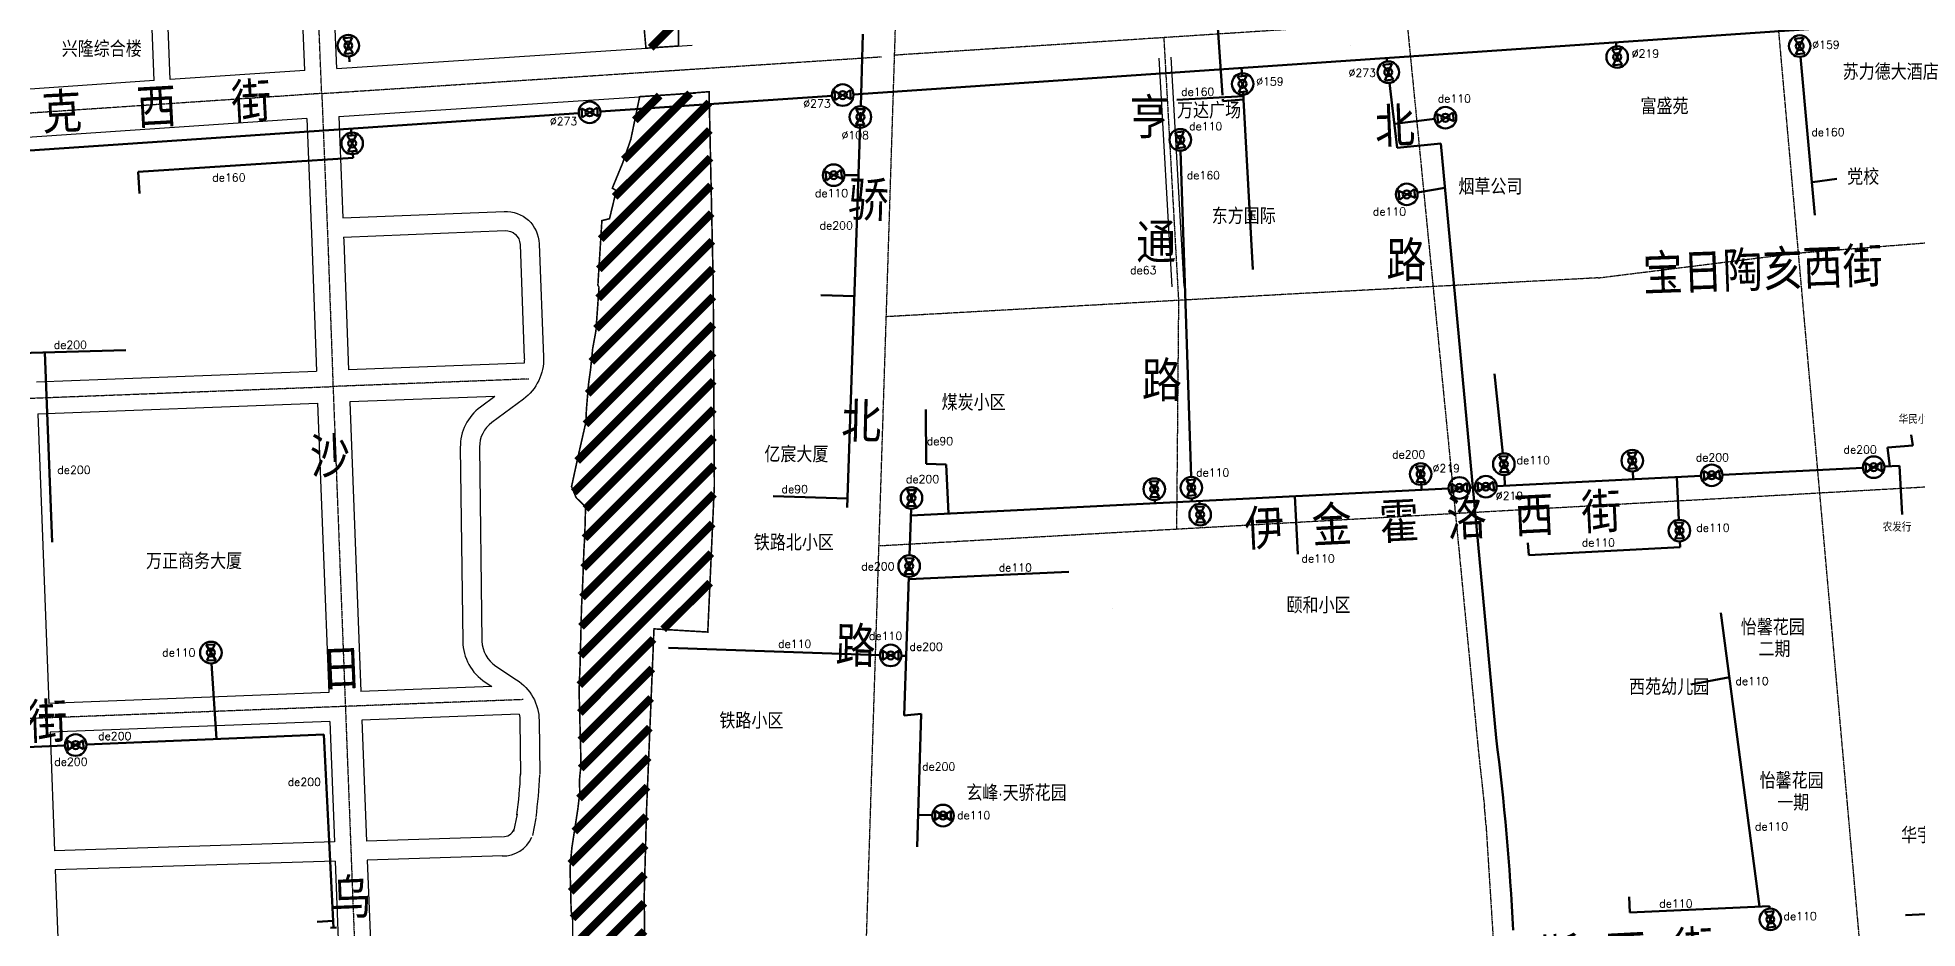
# Model space of a CAD drawing. Header units: millimetres. Extents: x 429861 to 37403537, y 4398138 to 8816131.
# Drawn here: x 436857 to 439206, y 4405225 to 4406338 of the extents above; entities that cross this region are included whole.
import ezdxf

# ---------------------------------------------------------------- set-up
doc = ezdxf.new("R2010")
doc.units = ezdxf.units.MM
doc.linetypes.add('CENTER', pattern=[2, 1.25, -0.25, 0.25, -0.25])
for name, color, linetype in [('中心线', 55, 'CENTER'), ('路名', 21, 'Continuous'), ('路网', 253, 'Continuous')]:
    doc.layers.add(name, color=color, linetype=linetype)
for name, color, linetype, lineweight in [('燃气周边建筑', 211, 'Continuous', 30), ('燃气标注(管)', 111, 'Continuous', 30), ('燃气标注(阀)', 2, 'Continuous', 30), ('燃气管(PE)', 5, 'Continuous', 100), ('燃气管(钢)', 1, 'Continuous', 100), ('燃气阀门(PE)', 6, 'Continuous', 50), ('燃气阀门(钢)', 3, 'Continuous', 50)]:
    doc.layers.add(name, color=color, linetype=linetype, lineweight=lineweight)
doc.styles.add('HZ', font='rs.shx', dxfattribs={"width": 0.8, "bigfont": 'hztxt.shx'})

# ---------------------------------------------------------------- blocks, each defined once
blk = doc.blocks.new('阀门钢')
at = {"layer": '燃气阀门(钢)'}
for p, q in [((-4.9, -2.8), (-4.9, 2.8)), ((-4.9, -2.8), (4.9, 2.8)), ((-4.9, 2.8), (4.9, -2.8)), ((4.9, 2.8), (4.9, -2.8))]:
    blk.add_line(p, q, dxfattribs=at)
for radius in [6.74, 2.47]:
    blk.add_circle((0, 0), radius, dxfattribs=at)
blk = doc.blocks.new('阀门PE')
at = {"layer": '燃气阀门(PE)'}
for p, q in [((-4.9, -2.8), (-4.9, 2.8)), ((-4.9, -2.8), (4.9, 2.8)), ((-4.9, 2.8), (4.9, -2.8)), ((4.9, 2.8), (4.9, -2.8))]:
    blk.add_line(p, q, dxfattribs=at)
for radius in [6.74, 2.47]:
    blk.add_circle((0, 0), radius, dxfattribs=at)

msp = doc.modelspace()

# ---------------------------------------------------------------- linework, layer by layer
at = {"color": 5, "lineweight": 100}
for p, q in [((437246.2, 4406314.6), (437246.7, 4406307.7)), ((437865.2, 4406166.2), (437882.7, 4406166.2)), ((439074.6, 4406157.3), (439105.1, 4406161.7)), ((439200.1, 4405828.6), (439197.7, 4405841.6)), ((439168.4, 4405826.1), (439200.1, 4405828.6)), ((439171.2, 4405802.2), (439168.4, 4405826.1)), ((437080.6, 4405461.7), (437074.3, 4405556.2)), ((438971.2, 4405539.1), (438922.4, 4405529.6))]:
    msp.add_line(p, q, dxfattribs=at)
at = {"color": 5, "lineweight": 70}
for p, q in [((438298.4, 4405789.1), (438285.1, 4406197)), ((437195.5, 4406184.3), (437195.5, 4406184.3))]:
    msp.add_line(p, q, dxfattribs=at)
at = {"layer": '中心线'}
for p, q in [((437212.1, 4406268.3), (437187.6, 4406864.6)), ((437916.6, 4405963.3), (437936.8, 4406599.9)), ((439028.8, 4406388), (437927.8, 4406316.1)), ((439057.1, 4406069), (439028.8, 4406388)), ((438567.9, 4406357.9), (438600.5, 4406027)), ((438264.1, 4406338), (438282.5, 4406009.7)), ((437633.1, 4406295.9), (437911.4, 4406314.2)), ((437212.1, 4406268.3), (437676.9, 4406298.8)), ((437212.1, 4406268.3), (436412.9, 4406214.3)), ((437212.1, 4406268.3), (437219.7, 4406083.2)), ((437219.7, 4406083.2), (437226.2, 4405902.1)), ((438807, 4406037.9), (439057.1, 4406069)), ((439057.1, 4406069), (439242.8, 4406083.8)), ((439083.7, 4405769.3), (439057.1, 4406069)), ((438807, 4406037.9), (438430.6, 4406018)), ((438600.5, 4406027), (438628.4, 4405743.7)), ((438430.6, 4406018), (437917.3, 4405989.3)), ((438282.5, 4406009.7), (438280, 4405724.1)), ((437908.3, 4405703.2), (437916.6, 4405963.3)), ((437470.7, 4405911.5), (437226.2, 4405902.1)), ((436826.5, 4405886.7), (437226.2, 4405902.1)), ((437226.2, 4405902.1), (437241.6, 4405502.4)), ((437908.3, 4405703.2), (439083.7, 4405769.3)), ((439083.7, 4405769.3), (439243, 4405778.3)), ((439098.5, 4405603.3), (439083.7, 4405769.3)), ((438628.4, 4405743.7), (438657.2, 4405446)), ((437890.5, 4405142.9), (437908.3, 4405703.2)), ((439133.7, 4405206.8), (439098.5, 4405603.3)), ((437463.7, 4405510.9), (436841.9, 4405487)), ((437241.6, 4405502.4), (437248.6, 4405320.5)), ((438657.2, 4405446), (438657.2, 4405446)), ((438657.2, 4405446), (438664.7, 4405377.7)), ((438666.6, 4405354.8), (438677.4, 4405183.6)), ((437248.6, 4405320.5), (437256.6, 4405112.3))]:
    msp.add_line(p, q, dxfattribs=at)
msp.add_arc((438167.6, 4405323.5), 500, 3.5965, 6.2339, dxfattribs=at)
at = {"layer": '燃气管(PE)'}
for p, q in [((438330.1, 4406374), (438337.5, 4406266)), ((439059.8, 4406314.1), (439077.4, 4406116.4)), ((438363.6, 4406265), (438280.4, 4406260.3)), ((438337.8, 4406261.3), (438338, 4406258.8)), ((438363.9, 4406260.6), (438338, 4406258.8)), ((438363.9, 4406260.6), (438363.2, 4406270.4)), ((438375.3, 4406048.2), (438363.9, 4406260.6)), ((438602.6, 4406236.4), (438552.2, 4406230.4)), ((437884.8, 4406229.1), (437868.7, 4405751)), ((437251.3, 4406188), (436982.6, 4406170.3)), ((437250.7, 4406196.1), (437251.3, 4406188)), ((436982.6, 4406170.3), (436984.3, 4406143.4)), ((438615.4, 4406150.3), (438581, 4406144.4)), ((437835.7, 4406016.3), (437877.6, 4406015.1)), ((436741.7, 4405941.1), (436967.4, 4405947.6)), ((436866.2, 4405944.7), (436875.3, 4405707.6)), ((438687.5, 4405818.5), (438677.1, 4405917.8)), ((437967.3, 4405805.4), (437967, 4405873.6)), ((437992.3, 4405804.6), (437967.3, 4405805.4)), ((437992.3, 4405804.6), (437995.3, 4405743.4)), ((438679.9, 4405777.7), (438935.3, 4405790.5)), ((438689.6, 4405791.6), (438690.3, 4405778.2)), ((438850.1, 4405796), (438850.6, 4405786.3)), ((438907.6, 4405735.6), (438904.9, 4405789)), ((438962.2, 4405791.8), (439137.5, 4405800.6)), ((439164.4, 4405802), (439183.1, 4405802.9)), ((439183.1, 4405802.9), (439186.6, 4405742)), ((437775.9, 4405765.3), (437869, 4405762.1)), ((437948.2, 4405741.1), (438620, 4405774.7)), ((438431.5, 4405692.5), (438427.8, 4405765.1)), ((438585.5, 4405782.9), (438586, 4405773)), ((437948.6, 4405749.3), (437946.5, 4405691.3)), ((438252.9, 4405760.5), (438253.1, 4405756.3)), ((438299.2, 4405762.2), (438299.3, 4405758.7)), ((438308.9, 4405755.6), (438308.7, 4405759.1)), ((438720, 4405691.5), (438718.9, 4405706.7)), ((438720, 4405691.5), (438909.3, 4405701.4)), ((438909.3, 4405701.4), (438908.9, 4405708.7)), ((437945.5, 4405661.4), (438145.3, 4405670.5)), ((437945.6, 4405664.3), (437939.8, 4405491)), ((439008.5, 4405252.4), (438960.1, 4405619.3)), ((437645.3, 4405575.4), (437909.4, 4405566.6)), ((437936.3, 4405565.7), (437942.3, 4405565.5)), ((437939.8, 4405491), (437960.9, 4405493)), ((437960.9, 4405493), (437956.1, 4405327.1)), ((437214.6, 4405467.4), (436918.1, 4405454.7)), ((437214.6, 4405467.4), (437226.8, 4405225.9)), ((436891.1, 4405453.5), (436801.6, 4405449.7)), ((437974.8, 4405366.4), (437957.3, 4405366.9)), ((438846.5, 4405244.8), (438845.6, 4405264.5)), ((439020.7, 4405253), (438846.5, 4405244.8)), ((439020.7, 4405253), (439020.9, 4405249.7)), ((439190.7, 4405241.6), (439757.9, 4405267.9)), ((437206.2, 4405233.2), (437226.4, 4405234.3)), ((437223.1, 4405225.7), (437230.6, 4405226.1))]:
    msp.add_line(p, q, dxfattribs=at)
at = {"layer": '燃气管(钢)'}
for p, q in [((440321, 4406433.9), (437876.5, 4406267.2)), ((437888.3, 4406342.2), (437885.5, 4406252.4)), ((438829.9, 4406323.7), (438829.3, 4406332.2)), ((438542.5, 4406312.6), (438543, 4406308.3)), ((438361.9, 4406290), (438361.2, 4406300.3)), ((438546.2, 4406281.5), (438555.8, 4406200.5)), ((437849.6, 4406265.4), (437560.2, 4406245.6)), ((437533.3, 4406243.8), (436773.9, 4406192)), ((437249.4, 4406215.7), (437248.8, 4406224.4)), ((438555.8, 4406200.5), (438610.4, 4406205.8)), ((438610.4, 4406205.8), (438679.3, 4405463.2)), ((438646.9, 4405776.1), (438653, 4405776.4))]:
    msp.add_line(p, q, dxfattribs=at)
msp.add_arc((435580, 4405067.7), 3124.5, 2.8476, 7.2725, dxfattribs=at)
at = {"layer": '路网', "ltscale": 2}
for p, q in [((437190.9, 4406297), (437186.5, 4406404.5)), ((437230.8, 4406299.6), (437226.2, 4406411.6)), ((438258.1, 4406312.6), (438274, 4406026.7)), ((438273, 4406313.6), (438289, 4406027.6)), ((437456.2, 4405367.7), (437451.7, 4405346.1)), ((437479.7, 4405362.9), (437475.2, 4405341.3)), ((437228.1, 4405333), (436878.3, 4405322)), ((437437.4, 4405339.5), (437268.1, 4405334.2)), ((437229, 4405309), (436879.2, 4405298.1)), ((437438.2, 4405315.6), (437269, 4405310.3))]:
    msp.add_line(p, q, dxfattribs=at)
at = {"layer": '路网', "const_width": 2, "elevation": 1455.2, "flags": 128}
for points in [[(437657.9, 4406400.8), (437657.9, 4406327.6), (437631.2, 4406325.8)], [(437631.2, 4406325.8), (437617.2, 4406324.9), (437617, 4406326.4), (437613.9, 4406360.9)]]:
    msp.add_lwpolyline(points, dxfattribs=at)
at = {"layer": '路网', "ltscale": 2}
for points in [[(437002.8, 4406284.3), (436998.7, 4406392.6)], [(437022.8, 4406285.6), (437018.6, 4406393.9)], [(437230.8, 4406299.6), (437675, 4406328.7)], [(437002.8, 4406284.3), (436841.6, 4406273.3)], [(437190.9, 4406297), (437022.8, 4406285.6)], [(437233.3, 4406239.7), (437678.9, 4406268.8)], [(437193.3, 4406237), (436843.9, 4406213.4)], [(437193.3, 4406237), (437199.7, 4406082.4), (437205.5, 4405921.3)], [(437233.3, 4406239.7), (437238.5, 4406112.9)], [(437239.4, 4406088.9), (437239.6, 4406084), (437245.5, 4405922.8)], [(437464.9, 4405931.3), (437245.5, 4405922.8)], [(436855.7, 4405907.8), (437205.5, 4405921.3)], [(436857.3, 4405867.8), (437207, 4405881.3)], [(437207, 4405881.3), (437220.9, 4405519.6)], [(437428.3, 4405889.8), (437247, 4405882.9)], [(437247, 4405882.9), (437260.9, 4405521.1)], [(436857.3, 4405867.8), (436871.2, 4405506.1)], [(437220.9, 4405519.6), (436871.2, 4405506.1)], [(437424.5, 4405527.4), (437260.9, 4405521.1)], [(437222.3, 4405483.6), (436872.6, 4405470.1)], [(437222.3, 4405483.6), (437228.1, 4405333)], [(437458.6, 4405492.7), (437262.3, 4405485.2)], [(437262.3, 4405485.2), (437268.1, 4405334.2)], [(436872.6, 4405470.1), (436878.3, 4405322)], [(436879.2, 4405298.1), (436885.7, 4405128)], [(437229, 4405309), (437235.3, 4405145.6)], [(437269, 4405310.3), (437275.3, 4405147.7)]]:
    msp.add_lwpolyline(points, dxfattribs=at)
at = {"layer": '路网', "flags": 128}
for points, const_width in [([(437623, 4406325.3), (437657.9, 4406360.2)], 10), ([(437656.3, 4406267.4), (437609.2, 4406264.3), (437609.2, 4406263.8), (437598.2, 4406210.8), (437587.8, 4406180.8), (437575.1, 4406150), (437580.1, 4406146.9), (437571.6, 4406111.8), (437562.1, 4406109.4), (437557.1, 4406028.8), (437558.5, 4406026), (437554.7, 4405972.5), (437553.8, 4405966.9), (437550.6, 4405949.7), (437548, 4405923.9), (437545.4, 4405905.2), (437545.4, 4405905.2), (437542.8, 4405874), (437542, 4405857.1), (437532.1, 4405813.6), (437524.2, 4405777.1), (437524.2, 4405777.1), (437524.2, 4405777.1), (437530, 4405763.2), (437541.7, 4405751.7), (437540.7, 4405715.2), (437539.6, 4405697.1), (437538.3, 4405660.4), (437538.3, 4405660.4), (437536.6, 4405624.7), (437536.1, 4405603.2), (437534.8, 4405553.1), (437533.6, 4405521.6), (437534.3, 4405495.5), (437535.6, 4405447.1), (437535.8, 4405426.9), (437534.5, 4405415.2), (437534, 4405408.8), (437534.5, 4405395.1), (437532.1, 4405374.6), (437524.6, 4405325.9), (437522.3, 4405301), (437523.7, 4405246.9), (437525.6, 4405235.9), (437525.6, 4405157.2)], 2), ([(437578.2, 4406139.1), (437696.3, 4406257.1)], 10), ([(437589.5, 4406185.7), (437672.4, 4406268.6)], 10), ([(437603.2, 4406234.8), (437634.3, 4406265.9)], 10), ([(437615.7, 4405185), (437615, 4405266.1), (437617.9, 4405373.5), (437627.2, 4405599.3), (437654, 4405597.7), (437694.4, 4405595.3), (437702.6, 4405777.9), (437701.2, 4406030), (437696, 4406270.5), (437656.3, 4406267.4)], 2), ([(437560.7, 4406086.2), (437697, 4406222.5)], 10), ([(437558.3, 4406048.5), (437697.8, 4406187.9)], 10), ([(437557.5, 4406012.3), (437698.5, 4406153.3)], 10), ([(437554.8, 4405974.3), (437699.3, 4406118.7)], 10), ([(437548.9, 4405933), (437700, 4406084.1)], 10), ([(437544.4, 4405893.1), (437700.7, 4406049.5)], 10), ([(437681.3, 4406030.1), (437700.7, 4406049.5)], 10), ([(437541.5, 4405854.9), (437701.3, 4406014.7)], 10), ([(437531.2, 4405809.2), (437701.4, 4405979.5)], 10), ([(437527.2, 4405769.9), (437701.6, 4405944.3)], 10), ([(437541.6, 4405749), (437701.8, 4405909.2)], 10), ([(437540.5, 4405712.5), (437702, 4405874)], 10), ([(437538.8, 4405675.4), (437702.2, 4405838.8)], 10), ([(437537.3, 4405638.5), (437702.4, 4405803.7)], 10), ([(437536, 4405601.9), (437702.1, 4405768)], 10), ([(437535.1, 4405565.6), (437700.5, 4405731)], 10), ([(437533.9, 4405529.1), (437698.8, 4405694)], 10), ([(437638.7, 4405598.6), (437697.2, 4405657)], 10), ([(437534.4, 4405494.2), (437626.7, 4405586.6)], 10), ([(437535.3, 4405459.8), (437625.2, 4405549.7)], 10), ([(437535.5, 4405424.7), (437623.7, 4405512.8)], 10), ([(437533.6, 4405387.4), (437622.1, 4405475.9)], 10), ([(437527.7, 4405346.2), (437620.6, 4405439)], 10), ([(437522.7, 4405305.8), (437619.1, 4405402.1)], 10), ([(437523.1, 4405270.8), (437617.6, 4405365.4)], 10), ([(437525.3, 4405237.7), (437616.7, 4405329.1)], 10), ([(437525.6, 4405202.6), (437615.7, 4405292.7)], 10), ([(437525.6, 4405167.3), (437615.1, 4405256.8)], 10), ([(437552, 4405158.3), (437615.4, 4405221.7)], 10)]:
    msp.add_lwpolyline(points, dxfattribs=dict(at, const_width=const_width))
at = {"layer": '路网', "ltscale": 2, "const_width": 0.00001}
for points in [[(439035.7, 4406084), (439011.1, 4406361.8)], [(439075.5, 4406088), (439051, 4406364.4)], [(437631.2, 4406325.8), (437898.6, 4406343.4)], [(438550.4, 4406331.7), (438273, 4406313.6)], [(438550.4, 4406331.7), (438578.8, 4406043.3)], [(438753.9, 4406345), (438590.3, 4406334.3)], [(438590.3, 4406334.3), (438618.8, 4406045.5)], [(438753.9, 4406345), (438792.1, 4406054.7)], [(438773.9, 4406346.3), (438812.1, 4406056.2)], [(438258.1, 4406312.6), (437957.1, 4406292.9)], [(437635.1, 4406266), (437896.7, 4406283.1)], [(437894, 4406197.6), (437896.7, 4406283.1)], [(437948, 4406008.5), (437957.1, 4406292.9)], [(437885.4, 4405927.4), (437886.6, 4405964.3), (437893.5, 4406182.6)], [(439075.5, 4406088), (439241.8, 4406101.3), (439325.2, 4406104.7), (439431.4, 4406109)], [(438812.1, 4406056.2), (439035.7, 4406084)], [(438792.1, 4406054.7), (438618.8, 4406045.5)], [(438818.2, 4406021.7), (439038.8, 4406049.1)], [(439062, 4405788.1), (439038.8, 4406049.1)], [(439078.6, 4406053.2), (439213.1, 4406063.9)], [(439101.9, 4405790.4), (439078.6, 4406053.2)], [(438274, 4406026.7), (437948, 4406008.5)], [(438578.8, 4406043.3), (438429.6, 4406035.4), (438289, 4406027.6)], [(438818.2, 4406021.7), (438827.2, 4405904.9), (438834.5, 4405775.3)], [(438582.2, 4406008.5), (438431.5, 4406000.5), (438294.4, 4405992.8)], [(438582.2, 4406008.5), (438606.4, 4405762.5)], [(438798.3, 4406019.9), (438622.2, 4406010.6)], [(438622.2, 4406010.6), (438646.4, 4405764.7)], [(438798.3, 4406019.9), (438807.2, 4405903.6), (438814.5, 4405774.2)], [(438270.3, 4405991.5), (437946.9, 4405973.4)], [(438270.3, 4405991.5), (438268.2, 4405743.5)], [(438294.4, 4405992.8), (438292.2, 4405744.8)], [(437939, 4405724.9), (437946.6, 4405962.3), (437946.9, 4405973.4)], [(437861.2, 4405166.6), (437878.3, 4405704.1), (437884.9, 4405912.4)], [(438834.5, 4405775.3), (439062, 4405788.1)], [(439101.9, 4405790.4), (439232.5, 4405797.8)], [(438646.4, 4405764.7), (438814.5, 4405774.2)], [(437939, 4405724.9), (438268.2, 4405743.5)], [(438292.2, 4405744.8), (438606.4, 4405762.5)], [(438650.3, 4405724.9), (438922.8, 4405740.2)], [(438941.7, 4405582.1), (438922.8, 4405740.2)], [(438940.8, 4405741.3), (439065.5, 4405748.3)], [(438959.6, 4405584.2), (438940.8, 4405741.3)], [(439086.3, 4405514.1), (439078.5, 4405601.5), (439065.5, 4405748.3)], [(439105.5, 4405750.5), (439233.7, 4405757.8)], [(439132.2, 4405449.3), (439118.4, 4405605), (439105.5, 4405750.5)], [(438283.3, 4405704.2), (438610.3, 4405722.7)], [(438610.3, 4405722.7), (438636.1, 4405456.2)], [(438650.3, 4405724.9), (438675.9, 4405460.5)], [(437937.7, 4405684.8), (438148.3, 4405696.6)], [(438161.4, 4405544.9), (438148.3, 4405696.6)], [(438172.3, 4405698), (438276.3, 4405703.8)], [(438178.2, 4405630), (438172.3, 4405698)], [(437932.7, 4405526.1), (437937.7, 4405684.8)], [(438951.9, 4405496.5), (438941.7, 4405582.1)], [(438969.7, 4405498.9), (438959.6, 4405584.2)], [(437932.7, 4405526.1), (438161.4, 4405544.9)], [(437931.9, 4405501.9), (438164.4, 4405521.1)], [(438969.7, 4405498.9), (439086.3, 4405514.1)], [(437926.1, 4405318.1), (437931.9, 4405501.9)], [(438675.9, 4405460.5), (438951.9, 4405496.5)], [(438972.6, 4405475), (439088.4, 4405490.2)], [(439111.5, 4405230.7), (439088.4, 4405490.2)], [(438678.4, 4405436.6), (438954.7, 4405472.7)], [(438964.5, 4405390.8), (438954.7, 4405472.7)], [(438982.4, 4405392.9), (438972.6, 4405475)], [(439274.3, 4405461.2), (439132.2, 4405449.3)], [(438306.4, 4405447.9), (438202.3, 4405436.1)], [(438355.8, 4405431.5), (438636.1, 4405456.2)], [(439314.9, 4405440.6), (439134.3, 4405425.4)], [(438306.5, 4405433.8), (438204.5, 4405422.3)], [(438356.4, 4405407.4), (438638.6, 4405432.3)], [(439151.4, 4405232.7), (439134.3, 4405425.4)], [(438984.4, 4405224.3), (438964.5, 4405390.8)], [(439002.4, 4405225.2), (438982.4, 4405392.9)], [(437926.1, 4405318.1), (438191.1, 4405303.7)], [(437921.3, 4405169.5), (437925.6, 4405304.1)], [(437925.6, 4405304.1), (438192.2, 4405289.6)], [(438200.7, 4405183.4), (438192.2, 4405289.6)], [(439002.4, 4405225.2), (439111.5, 4405230.7)], [(439386.1, 4405243.5), (439228.1, 4405236.4), (439151.4, 4405232.7)]]:
    msp.add_lwpolyline(points, dxfattribs=at)
for points in [[(437884.9, 4405912.4), (437785.3, 4405913.4, -0.39962), (437768, 4405930.3), (437758.2, 4406179.9, -0.427077), (437775.8, 4406198.1), (437894, 4406197.6)], [(437885.4, 4405927.4), (437785.5, 4405928.4, -0.39962), (437783, 4405930.8), (437773.2, 4406180.5, -0.427077), (437775.7, 4406183.1), (437893.5, 4406182.6)], [(438276.3, 4405703.8), (438275.6, 4405658.7, 0.095303), (438282.5, 4405620.2), (438301, 4405589.4), (438326.7, 4405546.5), (438338.3, 4405527.1, -0.129332), (438347, 4405497.4), (438349.8, 4405390.8, 0.057215), (438353.7, 4405363.9), (438371.1, 4405297, 0.096489), (438385.2, 4405267.7), (438403, 4405242.1, -0.078296), (438421.3, 4405195.1, -0.078296)], [(438283.3, 4405704.2), (438282.6, 4405658.6, 0.093731), (438288.8, 4405623.3), (438307, 4405593, -0.000206), (438307, 4405593), (438332.7, 4405550.1), (438344.3, 4405530.7, -0.129332), (438354, 4405497.6), (438355.8, 4405431.5)], [(438397.3, 4405193.7, 0.114126), (438394.7, 4405205.4), (438349, 4405269.3), (438332.7, 4405311.7), (438314.9, 4405378.2), (438313.5, 4405436.9), (438313.2, 4405491), (438311.3, 4405506), (438244.8, 4405620.2), (438241.9, 4405625, 0.254772), (438222.4, 4405633.6), (438178.2, 4405630)], [(438306.4, 4405447.9), (438306.2, 4405490.5), (438304.5, 4405503.7), (438238.8, 4405616.6), (438236.2, 4405621, 0.248835), (438223, 4405626.7), (438178.8, 4405623)], [(438202.3, 4405436.1), (438188, 4405525.1, -0.018197), (438185.5, 4405545.9), (438178.8, 4405623)], [(438191.1, 4405303.7), (438184.1, 4405392.3, 0.020092), (438181.4, 4405415.3), (438164.3, 4405521.3)], [(438678.4, 4405436.6), (438684.6, 4405379.9, -0.011509), (438686.6, 4405356.1), (438695.8, 4405209.6)], [(438224.6, 4405184.6), (438208, 4405394.2, 0.020092), (438205.1, 4405419.1), (438204.5, 4405422.3)], [(438390.3, 4405193.4), (438390.3, 4405193.6, 0.109391), (438388.6, 4405201.9), (438342.8, 4405266), (438326, 4405309.5), (438307.9, 4405377.2), (438306.5, 4405433.8)], [(438638.6, 4405432.3), (438644.8, 4405375.6, -0.011509), (438646.7, 4405353.6), (438655.9, 4405207.5)], [(438356.4, 4405407.4), (438356.8, 4405391, 0.057215), (438360.4, 4405365.7), (438377.9, 4405298.8, 0.096858), (438390.9, 4405271.8), (438408.9, 4405245.9, -0.080412), (438428.4, 4405195.5, -0.080412)]]:
    msp.add_lwpolyline(points, format="xyb", dxfattribs=at)
at = {"layer": '路网', "ltscale": 2}
for points in [[(437238.5, 4406112.9), (437440.1, 4406121, -0.414713), (437483.7, 4406080.6), (437489.2, 4405938.7, -0.248225), (437464.1, 4405886.4), (437424.6, 4405857.2, 0.241441), (437409.2, 4405826.2), (437412.3, 4405584.1, 0.250117), (437429.5, 4405552.8), (437455.5, 4405535.8, -0.250117), (437483.7, 4405484.7), (437484.5, 4405417.8)], [(437239.4, 4406088.9), (437441.1, 4406097, -0.414713), (437459.8, 4406079.7), (437465.2, 4405937.7, -0.042681), (437464.9, 4405931.3, -0.042681)], [(437428.3, 4405889.8), (437410.3, 4405876.5, 0.241441), (437385.2, 4405825.9), (437388.3, 4405583.8, 0.250117), (437416.4, 4405532.7), (437424.5, 4405527.4)], [(437458.6, 4405492.7, -0.0554), (437459.7, 4405484.4), (437460.5, 4405417.5)]]:
    msp.add_lwpolyline(points, format="xyb", dxfattribs=at)
for centre, radius, start, end in [((436834.9, 4405447.1), 626.3, 352.6377, 357.3542), ((436834.9, 4405447.1), 650.3, 352.6377, 357.3542), ((437438.7, 4405354.7), 15.1, 268.0884, 336.1389), ((437438.7, 4405354.7), 39.1, 268.0884, 336.1389)]:
    msp.add_arc(centre, radius, start, end, dxfattribs=at)

# ---------------------------------------------------------------- block references
at = {"layer": '燃气阀门(PE)', "color": 1, "xscale": 2.000000000094809, "yscale": 2.000000000094815, "zscale": 2.000000000094809, "rotation": 273.8874789478481}
msp.add_blockref('阀门PE', (437245.3, 4406328.1), dxfattribs=at)
at = {"layer": '燃气阀门(PE)'}
for p, xscale, yscale, zscale, rotation in [((438616, 4406238), 2.000000000113441, 2.000000000113441, 2.000000000113441, 186.7494390492167), ((438284.7, 4406210.4), 2.000000000229049, 2, 2.000000000113441, 96.74943904882473), ((437851.7, 4406166.2), 2.000000000113441, 2.000000000113445, 2.000000000113441, 186.7494390492167), ((438567.7, 4406142.2), 2.000000000113441, 2.000000000113445, 2.000000000113441, 186.7494390492167), ((438689, 4405805.1), 1.999999999968114, 1.999999999968114, 1.999999999968114, 272.8670113065513), ((438849.4, 4405809.5), 1.999999999968114, 1.999999999968114, 1.999999999968114, 272.8670113065513), ((439151, 4405801.3), 2.000000000001912, 2.000000000001912, 2.000000000001912, 2.867011309215927), ((438252.2, 4405773.9), 1.999999999968114, 1.999999999968114, 1.999999999968114, 272.8670113065513), ((438298.5, 4405775.7), 1.999999999968114, 1.999999999968114, 1.999999999968114, 272.8670113065513), ((438585, 4405792.7), 1.999999999968114, 1.999999999968114, 1.999999999968114, 272.8670113065513), ((438948.7, 4405791.2), 1.999999999996271, 1.999999999996271, 1.999999999996271, 2.867011305989138), ((437948.9, 4405762.8), 2.000000000295285, 2.000000000295285, 2.000000000295285, 268.0874532411467), ((438309.6, 4405742.1), 1.999999999968114, 1.999999999968114, 1.999999999968114, 92.86701130655129), ((438908.3, 4405722.1), 1.999999999544517, 1.999999999544517, 1.999999999544517, 272.0109614710772), ((437946, 4405677.8), 2.000000000295285, 2.000000000295285, 2.000000000295285, 268.0874532411467), ((437073.6, 4405569.7), 1.999999999626348, 1.999999999626311, 1.999999999626348, 272.7682204429525), ((436904.6, 4405454.1), 2.000000000008929, 2.000000000008929, 2.000000000008929, 1.801520132393104), ((437988.3, 4405366), 2.000000000056829, 2.000000000056829, 2.000000000056829, 178.3305016044725), ((439021.9, 4405236.3), 1.999999999587392, 1.999999999587392, 1.999999999587392, 277.5147007600587)]:
    msp.add_blockref('阀门PE', p, dxfattribs=dict(at, xscale=xscale, yscale=yscale, zscale=zscale, rotation=rotation))
at = {"layer": '燃气阀门(PE)', "xscale": 2, "yscale": 2, "zscale": 2}
msp.add_blockref('阀门PE', (437922.9, 4405566.1), dxfattribs=at)
at = {"layer": '燃气阀门(钢)'}
for p, xscale, yscale, zscale, rotation in [((438830.6, 4406313.9), 1.999999999646985, 1.999999999646985, 1.999999999646985, 93.9011202783004), ((439058.6, 4406327.5), 2.000000000071149, 2.000000000071149, 2.000000000071149, 275.0803262551537), ((438544.6, 4406294.9), 2.000000000119593, 2.000000000119593, 2.000000000119593, 276.7494390223292), ((437863, 4406266.3), 1.999999999996907, 1.999999999996907, 1.999999999996907, 3.901120278243568), ((438362.6, 4406280.2), 1.999999999646985, 1.999999999646985, 1.999999999646985, 93.9011202783004), ((437546.7, 4406244.7), 1.999999999983294, 1.999999999983294, 1.999999999983294, 3.901120272524727), ((437885.1, 4406238.9), 1.999999999993273, 1.999999999993273, 1.999999999993273, 88.24679532399946), ((437250.1, 4406205.9), 1.999999999646985, 1.999999999646985, 1.999999999646985, 93.9011202783004), ((438633.4, 4405775.4), 1.999999999996089, 1.999999999996089, 1.999999999996089, 2.867011305885048), ((438666.5, 4405777), 1.999999999985764, 1.999999999985764, 1.999999999985764, 2.867011316648018)]:
    msp.add_blockref('阀门钢', p, dxfattribs=dict(at, xscale=xscale, yscale=yscale, zscale=zscale, rotation=rotation))

# ---------------------------------------------------------------- texts
at = {"layer": '燃气周边建筑', "style": 'HZ'}
for s, p in [('兴隆综合楼', (436887.2, 4406313.8)), ('苏力德大酒店', (439112.3, 4406285.2)), ('万达广场', (438280.7, 4406236.9)), ('富盛苑', (438859.7, 4406242.2)), ('烟草公司', (438632.2, 4406141.7)), ('党校', (439118, 4406154)), ('东方国际', (438324, 4406105)), ('煤炭小区', (437986.5, 4405872.1)), ('亿宸大厦', (437765.1, 4405807.3)), ('铁路北小区', (437751.9, 4405697)), ('万正商务大厦', (436992.6, 4405673.9)), ('颐和小区', (438417.5, 4405618.6)), ('怡馨花园', (438985, 4405591.3)), ('二期', (439007, 4405563.9)), ('西苑幼儿园', (438845.5, 4405516.5)), ('铁路小区', (437708.9, 4405474.4)), ('怡馨花园', (439008.5, 4405399.5)), ('玄峰·天骄花园', (438017.4, 4405384.1)), ('一期', (439030.5, 4405372.1)), ('华宇名门', (439185.2, 4405331.3))]:
    msp.add_text(s, height=20, dxfattribs=at).set_placement(p)
at = {"layer": '燃气标注(管)', "style": 'HZ'}
for s, p in [('de160', (438285.7, 4406265.4)), ('de160', (439073.1, 4406215)), ('de160', (437075.3, 4406158.3)), ('de160', (438292.8, 4406161.1)), ('de200', (437834.1, 4406098.3)), ('de63', (438222, 4406042.5)), ('de200', (436877.2, 4405949.2)), ('de90', (437967.9, 4405828.9)), ('de200', (436881.7, 4405792.9)), ('de90', (437786.5, 4405768.9)), ('de110', (438786.3, 4405702.1)), ('de110', (438057.8, 4405670.8)), ('de110', (438436.1, 4405682.2)), ('de110', (437782.2, 4405575.6)), ('de200', (437946.4, 4405572)), ('de110', (438978.3, 4405529.1)), ('de200', (436932.7, 4405460.4)), ('de200', (437169.5, 4405403)), ('de200', (437962.1, 4405422.2)), ('de110', (439002.6, 4405347.4)), ('de110', (438883.1, 4405251))]:
    msp.add_text(s, height=10, dxfattribs=at).set_placement(p)
at = {"layer": '燃气标注(管)', "color": 2, "style": 'HZ'}
msp.add_text('de110', height=10, dxfattribs=at).set_placement((438295.7, 4406222.3))
at = {"layer": '燃气标注(阀)', "style": 'HZ'}
for s, p in [('%%C159', (439074.3, 4406324.2)), ('%%C219', (438848.7, 4406313.2)), ('%%C159', (438379.6, 4406278.3)), ('%%C273', (438494.9, 4406289.2)), ('%%C273', (437813.7, 4406250.7)), ('de110', (438606.3, 4406256.9)), ('%%C273', (437497.1, 4406228.6)), ('%%C108', (437861.5, 4406211.2)), ('de110', (437828.2, 4406138.8)), ('de110', (438525.3, 4406115.7)), ('华民小区', (439182.2, 4405855.7)), ('de200', (438549.3, 4405812.3)), ('de110', (438704.9, 4405805.1)), ('de200', (438928.7, 4405808.5)), ('de200', (439113.3, 4405818.3)), ('de200', (437941.9, 4405781.5)), ('de110', (438304.4, 4405789.6)), ('%%C219', (438599.9, 4405794.9)), ('%%C219', (438678.9, 4405760.7)), ('de110', (438929.4, 4405720.6)), ('农发行', (439162.2, 4405721)), ('de200', (437886.1, 4405672.4)), ('de110', (437895.7, 4405585.5)), ('de110', (437012.7, 4405564.7)), ('de200', (436877.9, 4405428.2)), ('de110', (438005.8, 4405361.4)), ('de110', (439038.3, 4405235.4))]:
    msp.add_text(s, height=10, dxfattribs=at).set_placement(p)
at = {"layer": '路名', "style": 'HZ'}
for s, rotation, p in [('鄂  托  克  西  街', 3.1249, (436627, 4406205)), ('北', 2.2888, (438528.8, 4406200.6)), ('骄', 358.4672, (437869.5, 4406110)), ('宝日陶亥西街', 2.0684, (438863.5, 4406016.6)), ('北', 358.4672, (437860.6, 4405833.2)), ('沙', 2.313, (437198.6, 4405788.1)), ('伊 金 霍 洛 西 街', 2.8036, (438366.2, 4405697.7)), ('路', 358.4672, (437853.5, 4405552.7)), ('日', 2.313, (437213, 4405522.6)), ('科    技    街', 2.253, (436447.7, 4405440.8)), ('乌', 2.313, (437224.8, 4405236.5)), ('鄂 尔 多 斯 西 街', 2.9969, (438482, 4405149.4))]:
    msp.add_text(s, height=50, rotation=rotation, dxfattribs=at).set_placement(p)
for s, p in [('亨', (438221.4, 4406212.5)), ('通', (438229.6, 4406056.3)), ('路', (438542.2, 4406033.7)), ('路', (438236.7, 4405883.6))]:
    msp.add_text(s, height=50, dxfattribs=at).set_placement(p)

doc.saveas('drawing.dxf')
